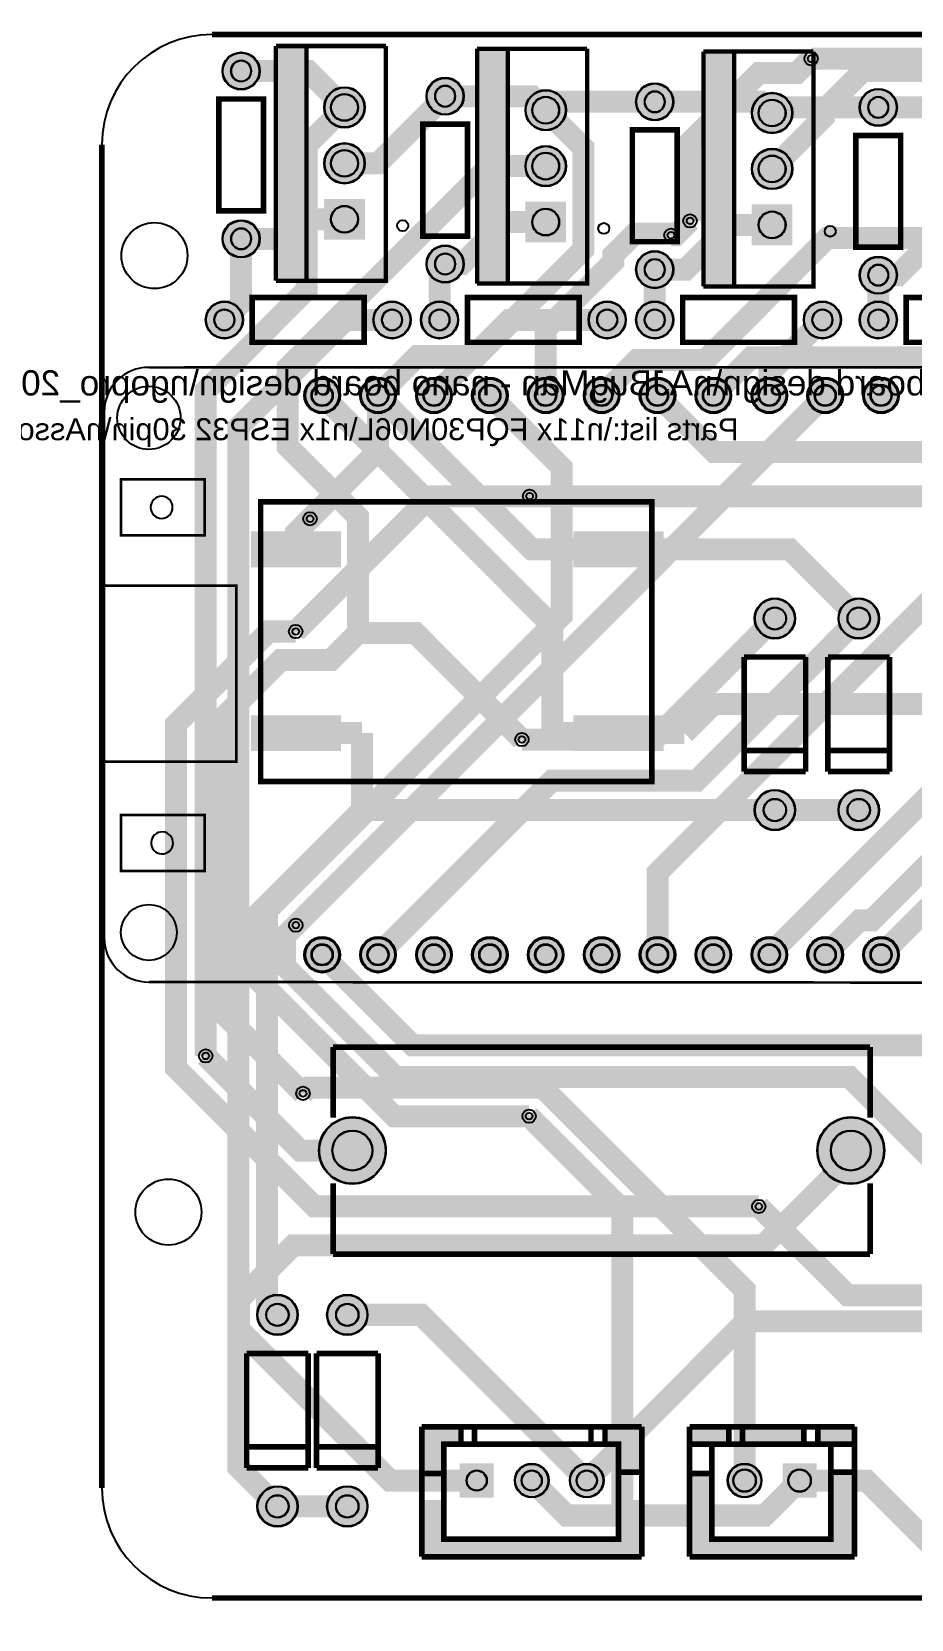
# Model space of a CAD drawing. Header units: millimetres. Extents: x -129 to 177, y 14 to 147.
# Drawn here: x 10 to 50, y 13.9 to 86 of the extents above; entities that cross this region are included whole.
import ezdxf

# ---------------------------------------------------------------- set-up
doc = ezdxf.new("R2010")
doc.units = ezdxf.units.MM
for name, color, linetype, true_color in [('BoardOutLine', 7, 'Continuous', 0xff00ff), ('BottomLayer', 7, 'Continuous', 0x0000ff), ('BottomSolderMaskLayer', 7, 'Continuous', 0xaa00ff), ('Document', 7, 'Continuous', 0xffffff), ('Hole', 7, 'Continuous', 0x222222), ('Multi-Layer', 7, 'Continuous', 0xc0c0c0), ('TopLayer', 7, 'Continuous', 0xff0000), ('TopPasteMaskLayer', 7, 'Continuous', 0x808080), ('TopSilkLayer', 7, 'Continuous', 0xffcc00), ('TopSolderMaskLayer', 7, 'Continuous', 0x800080)]:
    doc.layers.add(name, color=color, linetype=linetype, true_color=true_color)
doc.styles.get("Standard").update_dxf_attribs({"font": 'arial.ttf'})

msp = doc.modelspace()

# ---------------------------------------------------------------- hatches: boundary and pattern name
at = {"layer": 'BottomSolderMaskLayer'}
for points in [[(18.707, 84.201, 1), (20.409, 84.201, 1)], [(27.978, 83.058, 1), (29.68, 83.058, 1)], [(37.503, 82.804, 1), (39.205, 82.804, 1)], [(23.332, 82.55, 1), (25.182, 82.55, 1)], [(32.476, 82.423, 1), (34.326, 82.423, 1)], [(42.763, 82.296, 1), (44.613, 82.296, 1)], [(47.663, 82.55, 1), (49.365, 82.55, 1)], [(23.332, 80.01, 1), (25.182, 80.01, 1)], [(32.476, 79.883, 1), (34.326, 79.883, 1)], [(42.763, 79.756, 1), (44.613, 79.756, 1)], [(23.332, 76.545), (23.332, 78.396), (25.182, 78.396), (25.182, 76.545)], [(32.476, 76.418), (32.476, 78.269), (34.326, 78.269), (34.326, 76.418)], [(42.763, 76.291), (42.763, 78.142), (44.613, 78.142), (44.613, 76.291)], [(18.707, 76.581, 1), (20.409, 76.581, 1)], [(27.978, 75.438, 1), (29.68, 75.438, 1)], [(37.503, 75.184, 1), (39.205, 75.184, 1)], [(47.663, 74.93, 1), (49.365, 74.93, 1)], [(17.945, 72.898, 1), (19.647, 72.898, 1)], [(25.565, 72.898, 1), (27.267, 72.898, 1)], [(27.724, 72.898, 1), (29.426, 72.898, 1)], [(35.344, 72.898, 1), (37.046, 72.898, 1)], [(37.503, 72.898, 1), (39.205, 72.898, 1)], [(45.123, 72.898, 1), (46.825, 72.898, 1)], [(47.663, 72.898, 1), (49.365, 72.898, 1)], [(22.428, 69.469, 1), (24.054, 69.469, 1)], [(24.969, 69.469, 1), (26.594, 69.469, 1)], [(27.509, 69.469, 1), (29.134, 69.469, 1)], [(30.049, 69.469, 1), (31.674, 69.469, 1)], [(32.589, 69.469, 1), (34.214, 69.469, 1)], [(35.129, 69.469, 1), (36.754, 69.469, 1)], [(37.669, 69.469, 1), (39.294, 69.469, 1)], [(40.209, 69.469, 1), (41.834, 69.469, 1)], [(42.749, 69.469, 1), (44.374, 69.469, 1)], [(45.289, 69.469, 1), (46.914, 69.469, 1)], [(47.829, 69.469, 1), (49.454, 69.469, 1)], [(42.89, 59.341, 1), (44.74, 59.341, 1)], [(46.7, 59.341, 1), (48.55, 59.341, 1)], [(42.89, 50.641, 1), (44.74, 50.641, 1)], [(46.7, 50.641, 1), (48.55, 50.641, 1)], [(22.428, 44.069, 1), (24.054, 44.069, 1)], [(24.969, 44.069, 1), (26.594, 44.069, 1)], [(27.509, 44.069, 1), (29.134, 44.069, 1)], [(30.049, 44.069, 1), (31.674, 44.069, 1)], [(32.589, 44.069, 1), (34.214, 44.069, 1)], [(35.129, 44.069, 1), (36.754, 44.069, 1)], [(37.669, 44.069, 1), (39.294, 44.069, 1)], [(40.209, 44.069, 1), (41.834, 44.069, 1)], [(42.749, 44.069, 1), (44.374, 44.069, 1)], [(45.289, 44.069, 1), (46.914, 44.069, 1)], [(47.829, 44.069, 1), (49.454, 44.069, 1)], [(23.091, 35.179, 1), (26.142, 35.179, 1)], [(45.741, 35.179, 1), (48.792, 35.179, 1)], [(20.284, 27.718, 1), (22.134, 27.718, 1)], [(23.459, 27.718, 1), (25.309, 27.718, 1)], [(29.491, 20.968), (31.041, 20.968), (31.041, 19.418), (29.491, 19.418)], [(31.991, 20.193, 1), (33.541, 20.193, 1)], [(34.491, 20.193, 1), (36.041, 20.193, 1)], [(41.662, 20.193, 1), (43.213, 20.193, 1)], [(44.163, 20.968), (45.714, 20.968), (45.714, 19.418), (44.163, 19.418)], [(20.284, 19.018, 1), (22.134, 19.018, 1)], [(23.459, 19.018, 1), (25.309, 19.018, 1)]]:
    msp.add_hatch(color=256, dxfattribs=at).paths.add_polyline_path(points)
at = {"layer": 'Document'}
for points in [[(22.527, 74.76), (21.127, 74.76), (21.127, 85.26), (22.527, 85.26)], [(31.671, 74.633), (30.271, 74.633), (30.271, 85.133), (31.671, 85.133)], [(41.958, 74.506), (40.558, 74.506), (40.558, 85.006), (41.958, 85.006)], [(29.591, 22.606), (27.813, 22.606), (27.813, 20.574), (28.702, 20.574), (28.702, 21.844), (29.591, 21.844)], [(36.068, 22.606), (37.719, 22.606), (37.719, 20.574), (36.703, 20.574), (36.703, 21.844), (36.068, 21.844)], [(41.738, 22.633), (41.738, 21.86), (41.722, 21.844), (39.938, 21.844), (39.938, 22.633)], [(42.339, 22.633), (42.339, 21.844), (45.13, 21.844), (45.13, 22.591), (45.088, 22.633)], [(45.765, 22.633), (45.765, 21.844), (47.437, 21.844), (47.438, 21.843), (47.438, 22.633)], [(47.438, 20.593), (46.388, 20.593), (46.388, 17.543), (40.988, 17.543), (40.988, 20.47), (40.938, 20.543), (39.938, 20.517), (39.938, 16.733), (47.438, 16.733), (47.438, 16.733)], [(27.813, 19.304), (27.813, 16.764), (37.719, 16.764), (37.719, 19.304), (36.703, 19.304), (36.703, 17.526), (28.829, 17.526), (28.829, 19.304)]]:
    msp.add_hatch(color=256, dxfattribs=at).paths.add_polyline_path(points)
at = {"layer": 'Multi-Layer'}
for points in [[(18.733, 84.201, 1), (20.384, 84.201, 1)], [(28.004, 83.058, 1), (29.655, 83.058, 1)], [(37.529, 82.804, 1), (39.18, 82.804, 1)], [(23.357, 82.55, 1), (25.157, 82.55, 1)], [(32.501, 82.423, 1), (34.301, 82.423, 1)], [(42.788, 82.296, 1), (44.588, 82.296, 1)], [(47.689, 82.55, 1), (49.34, 82.55, 1)], [(23.357, 80.01, 1), (25.157, 80.01, 1)], [(32.501, 79.883, 1), (34.301, 79.883, 1)], [(42.788, 79.756, 1), (44.588, 79.756, 1)], [(23.357, 76.57), (23.357, 78.37), (25.157, 78.37), (25.157, 76.57)], [(32.501, 76.443), (32.501, 78.243), (34.301, 78.243), (34.301, 76.443)], [(42.788, 76.316), (42.788, 78.116), (44.588, 78.116), (44.588, 76.316)], [(18.733, 76.581, 1), (20.384, 76.581, 1)], [(28.004, 75.438, 1), (29.655, 75.438, 1)], [(37.529, 75.184, 1), (39.18, 75.184, 1)], [(47.689, 74.93, 1), (49.34, 74.93, 1)], [(17.971, 72.898, 1), (19.622, 72.898, 1)], [(25.591, 72.898, 1), (27.242, 72.898, 1)], [(27.75, 72.898, 1), (29.401, 72.898, 1)], [(35.37, 72.898, 1), (37.021, 72.898, 1)], [(37.529, 72.898, 1), (39.18, 72.898, 1)], [(45.149, 72.898, 1), (46.8, 72.898, 1)], [(47.689, 72.898, 1), (49.34, 72.898, 1)], [(22.479, 69.469, 1), (24.003, 69.469, 1)], [(25.019, 69.469, 1), (26.543, 69.469, 1)], [(27.559, 69.469, 1), (29.083, 69.469, 1)], [(30.099, 69.469, 1), (31.623, 69.469, 1)], [(32.639, 69.469, 1), (34.163, 69.469, 1)], [(35.179, 69.469, 1), (36.703, 69.469, 1)], [(37.719, 69.469, 1), (39.243, 69.469, 1)], [(40.259, 69.469, 1), (41.783, 69.469, 1)], [(42.799, 69.469, 1), (44.323, 69.469, 1)], [(45.339, 69.469, 1), (46.863, 69.469, 1)], [(47.879, 69.469, 1), (49.403, 69.469, 1)], [(42.915, 59.341, 1), (44.715, 59.341, 1)], [(46.725, 59.341, 1), (48.525, 59.341, 1)], [(42.915, 50.641, 1), (44.715, 50.641, 1)], [(46.725, 50.641, 1), (48.525, 50.641, 1)], [(22.479, 44.069, 1), (24.003, 44.069, 1)], [(25.019, 44.069, 1), (26.543, 44.069, 1)], [(27.559, 44.069, 1), (29.083, 44.069, 1)], [(30.099, 44.069, 1), (31.623, 44.069, 1)], [(32.639, 44.069, 1), (34.163, 44.069, 1)], [(35.179, 44.069, 1), (36.703, 44.069, 1)], [(37.719, 44.069, 1), (39.243, 44.069, 1)], [(40.259, 44.069, 1), (41.783, 44.069, 1)], [(42.799, 44.069, 1), (44.323, 44.069, 1)], [(45.339, 44.069, 1), (46.863, 44.069, 1)], [(47.879, 44.069, 1), (49.403, 44.069, 1)], [(23.116, 35.179, 1), (26.116, 35.179, 1)], [(45.766, 35.179, 1), (48.766, 35.179, 1)], [(20.309, 27.718, 1), (22.109, 27.718, 1)], [(23.484, 27.718, 1), (25.284, 27.718, 1)], [(29.516, 20.943), (31.016, 20.943), (31.016, 19.443), (29.516, 19.443)], [(32.016, 20.193, 1), (33.516, 20.193, 1)], [(34.516, 20.193, 1), (36.016, 20.193, 1)], [(41.688, 20.193, 1), (43.188, 20.193, 1)], [(44.188, 20.943), (45.688, 20.943), (45.688, 19.443), (44.188, 19.443)], [(20.309, 19.018, 1), (22.109, 19.018, 1)], [(23.484, 19.018, 1), (25.284, 19.018, 1)]]:
    msp.add_hatch(color=256, dxfattribs=at).paths.add_polyline_path(points)
at = {"layer": 'TopLayer'}
for points in [[(20.053, 63.246), (24.053, 63.246), (24.053, 61.722), (20.053, 61.722)], [(34.703, 63.246), (38.703, 63.246), (38.703, 61.722), (34.703, 61.722)], [(20.053, 54.896), (24.053, 54.896), (24.053, 53.372), (20.053, 53.372)], [(34.703, 54.896), (38.703, 54.896), (38.703, 53.372), (34.703, 53.372)]]:
    msp.add_hatch(color=256, dxfattribs=at).paths.add_polyline_path(points)
at = {"layer": 'TopPasteMaskLayer'}
for points in [[(20.053, 63.246), (24.053, 63.246), (24.053, 61.722), (20.053, 61.722)], [(34.703, 63.246), (38.703, 63.246), (38.703, 61.722), (34.703, 61.722)], [(20.053, 54.896), (24.053, 54.896), (24.053, 53.372), (20.053, 53.372)], [(34.703, 54.896), (38.703, 54.896), (38.703, 53.372), (34.703, 53.372)]]:
    msp.add_hatch(color=256, dxfattribs=at).paths.add_polyline_path(points)
at = {"layer": 'TopSolderMaskLayer'}
for points in [[(18.707, 84.201, 1), (20.409, 84.201, 1)], [(27.978, 83.058, 1), (29.68, 83.058, 1)], [(37.503, 82.804, 1), (39.205, 82.804, 1)], [(23.332, 82.55, 1), (25.182, 82.55, 1)], [(32.476, 82.423, 1), (34.326, 82.423, 1)], [(42.763, 82.296, 1), (44.613, 82.296, 1)], [(47.663, 82.55, 1), (49.365, 82.55, 1)], [(23.332, 80.01, 1), (25.182, 80.01, 1)], [(32.476, 79.883, 1), (34.326, 79.883, 1)], [(42.763, 79.756, 1), (44.613, 79.756, 1)], [(23.332, 76.545), (23.332, 78.396), (25.182, 78.396), (25.182, 76.545)], [(32.476, 76.418), (32.476, 78.269), (34.326, 78.269), (34.326, 76.418)], [(42.763, 76.291), (42.763, 78.142), (44.613, 78.142), (44.613, 76.291)], [(18.707, 76.581, 1), (20.409, 76.581, 1)], [(27.978, 75.438, 1), (29.68, 75.438, 1)], [(37.503, 75.184, 1), (39.205, 75.184, 1)], [(47.663, 74.93, 1), (49.365, 74.93, 1)], [(17.945, 72.898, 1), (19.647, 72.898, 1)], [(25.565, 72.898, 1), (27.267, 72.898, 1)], [(27.724, 72.898, 1), (29.426, 72.898, 1)], [(35.344, 72.898, 1), (37.046, 72.898, 1)], [(37.503, 72.898, 1), (39.205, 72.898, 1)], [(45.123, 72.898, 1), (46.825, 72.898, 1)], [(47.663, 72.898, 1), (49.365, 72.898, 1)], [(22.428, 69.469, 1), (24.054, 69.469, 1)], [(24.969, 69.469, 1), (26.594, 69.469, 1)], [(27.509, 69.469, 1), (29.134, 69.469, 1)], [(30.049, 69.469, 1), (31.674, 69.469, 1)], [(32.589, 69.469, 1), (34.214, 69.469, 1)], [(35.129, 69.469, 1), (36.754, 69.469, 1)], [(37.669, 69.469, 1), (39.294, 69.469, 1)], [(40.209, 69.469, 1), (41.834, 69.469, 1)], [(42.749, 69.469, 1), (44.374, 69.469, 1)], [(45.289, 69.469, 1), (46.914, 69.469, 1)], [(47.829, 69.469, 1), (49.454, 69.469, 1)], [(20.002, 63.297), (24.104, 63.297), (24.104, 61.671), (20.002, 61.671)], [(34.652, 63.297), (38.754, 63.297), (38.754, 61.671), (34.652, 61.671)], [(42.89, 59.341, 1), (44.74, 59.341, 1)], [(46.7, 59.341, 1), (48.55, 59.341, 1)], [(20.002, 54.947), (24.104, 54.947), (24.104, 53.321), (20.002, 53.321)], [(34.652, 54.947), (38.754, 54.947), (38.754, 53.321), (34.652, 53.321)], [(42.89, 50.641, 1), (44.74, 50.641, 1)], [(46.7, 50.641, 1), (48.55, 50.641, 1)], [(22.428, 44.069, 1), (24.054, 44.069, 1)], [(24.969, 44.069, 1), (26.594, 44.069, 1)], [(27.509, 44.069, 1), (29.134, 44.069, 1)], [(30.049, 44.069, 1), (31.674, 44.069, 1)], [(32.589, 44.069, 1), (34.214, 44.069, 1)], [(35.129, 44.069, 1), (36.754, 44.069, 1)], [(37.669, 44.069, 1), (39.294, 44.069, 1)], [(40.209, 44.069, 1), (41.834, 44.069, 1)], [(42.749, 44.069, 1), (44.374, 44.069, 1)], [(45.289, 44.069, 1), (46.914, 44.069, 1)], [(47.829, 44.069, 1), (49.454, 44.069, 1)], [(23.091, 35.179, 1), (26.142, 35.179, 1)], [(45.741, 35.179, 1), (48.792, 35.179, 1)], [(20.284, 27.718, 1), (22.134, 27.718, 1)], [(23.459, 27.718, 1), (25.309, 27.718, 1)], [(29.491, 20.968), (31.041, 20.968), (31.041, 19.418), (29.491, 19.418)], [(31.991, 20.193, 1), (33.541, 20.193, 1)], [(34.491, 20.193, 1), (36.041, 20.193, 1)], [(41.662, 20.193, 1), (43.213, 20.193, 1)], [(44.163, 20.968), (45.714, 20.968), (45.714, 19.418), (44.163, 19.418)], [(20.284, 19.018, 1), (22.134, 19.018, 1)], [(23.459, 19.018, 1), (25.309, 19.018, 1)]]:
    msp.add_hatch(color=256, dxfattribs=at).paths.add_polyline_path(points)

# ---------------------------------------------------------------- linework, layer by layer
at = {"layer": 'BoardOutLine', "const_width": 0.254}
for points in [[(18.23, 85.859), (125.73, 85.859)], [(13.23, 19.859), (13.23, 80.859)], [(125.73, 14.859), (18.23, 14.859)]]:
    msp.add_lwpolyline(points, dxfattribs=at)
at = {"layer": 'BoardOutLine'}
for centre, start, end in [((18.23, 80.859), 90, 180), ((18.23, 19.859), 180, 270)]:
    msp.add_arc(centre, 5, start, end, dxfattribs=at)
at = {"layer": 'BottomLayer', "const_width": 1}
for points in [[(45.462, 84.765), (44.816, 84.119), (44.816, 84.119), (43.102, 84.119), (39.959, 80.976), (39.959, 77.397)], [(43.688, 79.756), (46.027, 82.095), (46.027, 82.41), (47.827, 84.21), (74.558, 84.21), (75.489, 83.28), (75.489, 76.08), (73.541, 74.132), (73.541, 64.733), (65.383, 56.575)], [(24.257, 82.55), (22.538, 80.831), (22.538, 74.271), (17.949, 69.682), (17.949, 39.477)], [(28.829, 83.058), (25.781, 80.01), (24.257, 80.01)], [(33.401, 82.423), (35.103, 80.721), (35.103, 76.092), (30.276, 71.265), (27.578, 71.265), (25.781, 69.469)], [(48.514, 82.55), (53.594, 82.55), (53.721, 82.423)], [(28.829, 75.438), (29.595, 75.438), (31.5, 77.343)], [(33.401, 77.343), (31.5, 77.343)], [(33.401, 69.469), (33.401, 72.477), (36.472, 75.547), (36.472, 75.847), (37.436, 76.811), (39.029, 76.811), (39.095, 76.745)], [(48.514, 74.93), (49.408, 74.93), (51.821, 77.343)], [(28.575, 72.898), (28.575, 75.184), (28.829, 75.438)], [(38.354, 72.898), (38.354, 75.184)], [(48.514, 72.898), (48.514, 74.93)], [(26.416, 72.898), (24.309, 72.898), (19.428, 68.017), (19.428, 20.799), (21.209, 19.018)], [(43.561, 69.469), (43.561, 70.485), (45.974, 72.898)], [(21.209, 27.718), (20.737, 28.19), (20.737, 46.082), (34.126, 59.47), (34.126, 66.205), (30.861, 69.469)], [(22.044, 45.412), (46.101, 69.469)], [(25.781, 69.469), (25.781, 66.961), (22.69, 63.87)], [(22.039, 58.75), (28.183, 64.894), (32.667, 64.894)], [(38.481, 44.069), (38.481, 47.791), (55.767, 65.076), (68.139, 65.076), (68.139, 65.076)], [(43.561, 44.069), (54.635, 55.142), (54.635, 55.818), (62.496, 63.679)], [(25.781, 44.069), (33.695, 51.983), (40.267, 51.983), (47.625, 59.341)], [(43.815, 59.341), (38.318, 53.844), (32.318, 53.844)], [(79.68, 41.809), (76.088, 45.4), (63.625, 45.4), (62.834, 46.192), (50.764, 46.192), (48.641, 44.069)], [(42.438, 20.193), (42.438, 28.857), (33.254, 38.041), (22.637, 38.041), (22.371, 37.775)], [(36.887, 18.605), (36.887, 32.496), (32.645, 36.739)], [(52.07, 28.602), (47.123, 28.602), (43.083, 32.641)], [(35.266, 20.193), (27.741, 27.718), (24.384, 27.718)], [(32.766, 20.193), (34.354, 18.605), (36.887, 18.605)], [(36.887, 18.605), (43.35, 18.605), (44.938, 20.193)], [(44.938, 20.193), (47.974, 20.193), (52.07, 16.097)]]:
    msp.add_lwpolyline(points, dxfattribs=at)
at = {"layer": 'BottomSolderMaskLayer'}
for points in [[(19.087, 84.204), (19.087, 84.199)], [(20.029, 84.204), (20.029, 84.199)], [(28.358, 83.061), (28.358, 83.056)], [(29.3, 83.061), (29.3, 83.056)], [(37.883, 82.807), (37.883, 82.802)], [(38.825, 82.807), (38.825, 82.802)], [(48.043, 82.553), (48.043, 82.548)], [(48.985, 82.553), (48.985, 82.548)], [(19.087, 76.584), (19.087, 76.579)], [(20.029, 76.584), (20.029, 76.579)], [(28.358, 75.441), (28.358, 75.436)], [(29.3, 75.441), (29.3, 75.436)], [(37.883, 75.187), (37.883, 75.182)], [(38.825, 75.187), (38.825, 75.182)], [(48.043, 74.933), (48.043, 74.928)], [(48.985, 74.933), (48.985, 74.928)], [(18.799, 73.369), (18.793, 73.369)], [(26.419, 73.369), (26.413, 73.369)], [(28.578, 73.369), (28.572, 73.369)], [(36.198, 73.369), (36.192, 73.369)], [(38.357, 73.369), (38.351, 73.369)], [(45.977, 73.369), (45.971, 73.369)], [(48.517, 73.369), (48.511, 73.369)], [(18.799, 72.427), (18.793, 72.427)], [(26.419, 72.427), (26.413, 72.427)], [(28.578, 72.427), (28.572, 72.427)], [(36.198, 72.427), (36.192, 72.427)], [(38.357, 72.427), (38.351, 72.427)], [(45.977, 72.427), (45.971, 72.427)], [(48.517, 72.427), (48.511, 72.427)]]:
    msp.add_lwpolyline(points, close=True, dxfattribs=at)
for centre, radius in [((19.558, 84.201), 0.851), ((28.829, 83.058), 0.851), ((38.354, 82.804), 0.851), ((24.257, 82.55), 0.925), ((24.257, 82.55), 0.617), ((33.401, 82.423), 0.925), ((33.401, 82.423), 0.617), ((43.688, 82.296), 0.925), ((43.688, 82.296), 0.617), ((48.514, 82.55), 0.851), ((24.257, 80.01), 0.925), ((33.401, 79.883), 0.925), ((24.257, 80.01), 0.617), ((33.401, 79.883), 0.617), ((43.688, 79.756), 0.925), ((43.688, 79.756), 0.617), ((24.257, 77.47), 0.617), ((33.401, 77.343), 0.617), ((19.558, 76.581), 0.851), ((43.688, 77.216), 0.617), ((28.829, 75.438), 0.851), ((38.354, 75.184), 0.851), ((48.514, 74.93), 0.851), ((18.796, 72.898), 0.851), ((26.416, 72.898), 0.851), ((28.575, 72.898), 0.851), ((36.195, 72.898), 0.851), ((38.354, 72.898), 0.851), ((45.974, 72.898), 0.851), ((48.514, 72.898), 0.851), ((23.241, 69.469), 0.813), ((23.241, 69.469), 0.488), ((25.781, 69.469), 0.813), ((25.781, 69.469), 0.488), ((28.321, 69.469), 0.813), ((28.321, 69.469), 0.488), ((30.861, 69.469), 0.813), ((30.861, 69.469), 0.488), ((33.401, 69.469), 0.813), ((33.401, 69.469), 0.488), ((35.941, 69.469), 0.813), ((35.941, 69.469), 0.488), ((38.481, 69.469), 0.813), ((38.481, 69.469), 0.488), ((41.021, 69.469), 0.813), ((41.021, 69.469), 0.488), ((43.561, 69.469), 0.813), ((43.561, 69.469), 0.488), ((46.101, 69.469), 0.813), ((46.101, 69.469), 0.488), ((48.641, 69.469), 0.813), ((48.641, 69.469), 0.488), ((43.815, 59.341), 0.925), ((43.815, 59.341), 0.514), ((47.625, 59.341), 0.925), ((47.625, 59.341), 0.514), ((43.815, 50.641), 0.925), ((47.625, 50.641), 0.925), ((43.815, 50.641), 0.514), ((47.625, 50.641), 0.514), ((23.241, 44.069), 0.813), ((25.781, 44.069), 0.813), ((28.321, 44.069), 0.813), ((30.861, 44.069), 0.813), ((33.401, 44.069), 0.813), ((35.941, 44.069), 0.813), ((38.481, 44.069), 0.813), ((41.021, 44.069), 0.813), ((43.561, 44.069), 0.813), ((46.101, 44.069), 0.813), ((48.641, 44.069), 0.813), ((23.241, 44.069), 0.488), ((25.781, 44.069), 0.488), ((28.321, 44.069), 0.488), ((30.861, 44.069), 0.488), ((33.401, 44.069), 0.488), ((35.941, 44.069), 0.488), ((38.481, 44.069), 0.488), ((41.021, 44.069), 0.488), ((43.561, 44.069), 0.488), ((46.101, 44.069), 0.488), ((48.641, 44.069), 0.488), ((24.616, 35.179), 1.525), ((24.616, 35.179), 0.915), ((47.266, 35.179), 1.525), ((47.266, 35.179), 0.915), ((21.209, 27.718), 0.925), ((21.209, 27.718), 0.514), ((24.384, 27.718), 0.925), ((24.384, 27.718), 0.514), ((32.766, 20.193), 0.775), ((35.266, 20.193), 0.775), ((42.438, 20.193), 0.775), ((30.266, 20.193), 0.465), ((32.766, 20.193), 0.465), ((35.266, 20.193), 0.465), ((42.438, 20.193), 0.517), ((44.938, 20.193), 0.517), ((21.209, 19.018), 0.925), ((21.209, 19.018), 0.514), ((24.384, 19.018), 0.925), ((24.384, 19.018), 0.514)]:
    msp.add_circle(centre, radius, dxfattribs=at)
for centre, start, end in [((19.558, 84.204), 360, 180), ((19.558, 84.199), 180, 360), ((28.829, 83.061), 360, 180), ((28.829, 83.056), 180, 360), ((38.354, 82.807), 360, 180), ((48.514, 82.553), 360, 180), ((38.354, 82.802), 180, 360), ((48.514, 82.548), 180, 360), ((19.558, 76.584), 360, 180), ((19.558, 76.579), 180, 360), ((28.829, 75.441), 360, 180), ((28.829, 75.436), 180, 360), ((38.354, 75.187), 360, 180), ((38.354, 75.182), 180, 360), ((48.514, 74.933), 360, 180), ((48.514, 74.928), 180, 360), ((18.793, 72.898), 90, 270), ((18.799, 72.898), 270, 90), ((26.413, 72.898), 90, 270), ((26.419, 72.898), 270, 90), ((28.572, 72.898), 90, 270), ((28.578, 72.898), 270, 90), ((36.192, 72.898), 90, 270), ((36.198, 72.898), 270, 90), ((38.351, 72.898), 90, 270), ((38.357, 72.898), 270, 90), ((45.971, 72.898), 90, 270), ((45.977, 72.898), 270, 90), ((48.511, 72.898), 90, 270), ((48.517, 72.898), 270, 90)]:
    msp.add_arc(centre, 0.471, start, end, dxfattribs=at)
at = {"layer": 'Document'}
for centre in [(26.897, 77.18), (36.041, 77.053), (46.328, 76.926)]:
    msp.add_circle(centre, 0.25, dxfattribs=at)
at = {"layer": 'Hole'}
for centre in [(45.462, 84.765), (39.959, 77.397), (39.095, 76.745), (32.667, 64.894), (22.69, 63.87), (22.039, 58.75), (32.318, 53.844), (22.044, 45.412), (17.949, 39.477), (22.371, 37.775), (32.645, 36.739), (43.083, 32.641)]:
    msp.add_circle(centre, 0.153, dxfattribs=at)
at = {"layer": 'Multi-Layer'}
for points in [[(19.101, 84.204), (19.101, 84.199)], [(20.015, 84.204), (20.015, 84.199)], [(28.372, 83.061), (28.372, 83.056)], [(29.286, 83.061), (29.286, 83.056)], [(37.897, 82.807), (37.897, 82.802)], [(38.811, 82.807), (38.811, 82.802)], [(48.057, 82.553), (48.057, 82.548)], [(48.971, 82.553), (48.971, 82.548)], [(19.101, 76.584), (19.101, 76.579)], [(20.015, 76.584), (20.015, 76.579)], [(28.372, 75.441), (28.372, 75.436)], [(29.286, 75.441), (29.286, 75.436)], [(37.897, 75.187), (37.897, 75.182)], [(38.811, 75.187), (38.811, 75.182)], [(48.057, 74.933), (48.057, 74.928)], [(48.971, 74.933), (48.971, 74.928)], [(18.799, 73.355), (18.793, 73.355)], [(26.419, 73.355), (26.414, 73.355)], [(28.578, 73.355), (28.573, 73.355)], [(36.198, 73.355), (36.193, 73.355)], [(38.357, 73.355), (38.352, 73.355)], [(45.977, 73.355), (45.972, 73.355)], [(48.517, 73.355), (48.512, 73.355)], [(18.799, 72.441), (18.793, 72.441)], [(26.419, 72.441), (26.414, 72.441)], [(28.578, 72.441), (28.573, 72.441)], [(36.198, 72.441), (36.193, 72.441)], [(38.357, 72.441), (38.352, 72.441)], [(45.977, 72.441), (45.972, 72.441)], [(48.517, 72.441), (48.512, 72.441)]]:
    msp.add_lwpolyline(points, close=True, dxfattribs=at)
for centre, radius in [((45.462, 84.765), 0.305), ((19.558, 84.201), 0.826), ((28.829, 83.058), 0.826), ((38.354, 82.804), 0.826), ((24.257, 82.55), 0.9), ((24.257, 82.55), 0.6), ((33.401, 82.423), 0.9), ((33.401, 82.423), 0.6), ((43.688, 82.296), 0.9), ((48.514, 82.55), 0.826), ((43.688, 82.296), 0.6), ((24.257, 80.01), 0.9), ((33.401, 79.883), 0.9), ((24.257, 80.01), 0.6), ((33.401, 79.883), 0.6), ((43.688, 79.756), 0.9), ((43.688, 79.756), 0.6), ((24.257, 77.47), 0.6), ((33.401, 77.343), 0.6), ((15.621, 75.819), 1.5), ((19.558, 76.581), 0.826), ((39.959, 77.397), 0.305), ((43.688, 77.216), 0.6), ((39.095, 76.745), 0.305), ((28.829, 75.438), 0.826), ((38.354, 75.184), 0.826), ((48.514, 74.93), 0.826), ((18.796, 72.898), 0.826), ((26.416, 72.898), 0.826), ((28.575, 72.898), 0.826), ((36.195, 72.898), 0.826), ((38.354, 72.898), 0.826), ((45.974, 72.898), 0.826), ((48.514, 72.898), 0.826), ((23.241, 69.469), 0.762), ((25.781, 69.469), 0.762), ((28.321, 69.469), 0.762), ((30.861, 69.469), 0.762), ((33.401, 69.469), 0.762), ((35.941, 69.469), 0.762), ((38.481, 69.469), 0.762), ((41.021, 69.469), 0.762), ((43.561, 69.469), 0.762), ((46.101, 69.469), 0.762), ((48.641, 69.469), 0.762), ((23.241, 69.469), 0.457), ((25.781, 69.469), 0.457), ((28.321, 69.469), 0.457), ((30.861, 69.469), 0.457), ((33.401, 69.469), 0.457), ((35.941, 69.469), 0.457), ((38.481, 69.469), 0.457), ((41.021, 69.469), 0.457), ((43.561, 69.469), 0.457), ((46.101, 69.469), 0.457), ((48.641, 69.469), 0.457), ((32.667, 64.894), 0.305), ((22.69, 63.87), 0.305), ((43.815, 59.341), 0.9), ((43.815, 59.341), 0.5), ((47.625, 59.341), 0.9), ((47.625, 59.341), 0.5), ((22.039, 58.75), 0.305), ((32.318, 53.844), 0.305), ((43.815, 50.641), 0.9), ((47.625, 50.641), 0.9), ((43.815, 50.641), 0.5), ((47.625, 50.641), 0.5), ((22.044, 45.412), 0.305), ((23.241, 44.069), 0.762), ((25.781, 44.069), 0.762), ((28.321, 44.069), 0.762), ((30.861, 44.069), 0.762), ((33.401, 44.069), 0.762), ((35.941, 44.069), 0.762), ((38.481, 44.069), 0.762), ((41.021, 44.069), 0.762), ((43.561, 44.069), 0.762), ((46.101, 44.069), 0.762), ((48.641, 44.069), 0.762), ((23.241, 44.069), 0.457), ((25.781, 44.069), 0.457), ((28.321, 44.069), 0.457), ((30.861, 44.069), 0.457), ((33.401, 44.069), 0.457), ((35.941, 44.069), 0.457), ((38.481, 44.069), 0.457), ((41.021, 44.069), 0.457), ((43.561, 44.069), 0.457), ((46.101, 44.069), 0.457), ((48.641, 44.069), 0.457), ((17.949, 39.477), 0.305), ((22.371, 37.775), 0.305), ((32.645, 36.739), 0.305), ((24.616, 35.179), 1.5), ((24.616, 35.179), 0.9), ((47.266, 35.179), 1.5), ((47.266, 35.179), 0.9), ((16.256, 32.385), 1.5), ((43.083, 32.641), 0.305), ((21.209, 27.718), 0.9), ((21.209, 27.718), 0.5), ((24.384, 27.718), 0.9), ((24.384, 27.718), 0.5), ((32.766, 20.193), 0.75), ((35.266, 20.193), 0.75), ((42.438, 20.193), 0.75), ((30.266, 20.193), 0.45), ((32.766, 20.193), 0.45), ((35.266, 20.193), 0.45), ((42.438, 20.193), 0.5), ((44.938, 20.193), 0.5), ((21.209, 19.018), 0.9), ((21.209, 19.018), 0.5), ((24.384, 19.018), 0.9), ((24.384, 19.018), 0.5)]:
    msp.add_circle(centre, radius, dxfattribs=at)
for centre, start, end in [((19.558, 84.204), 360, 180), ((19.558, 84.199), 180, 360), ((28.829, 83.061), 360, 180), ((28.829, 83.056), 180, 360), ((38.354, 82.807), 360, 180), ((48.514, 82.553), 360, 180), ((38.354, 82.802), 180, 360), ((48.514, 82.548), 180, 360), ((19.558, 76.584), 360, 180), ((19.558, 76.579), 180, 360), ((28.829, 75.441), 360, 180), ((28.829, 75.436), 180, 360), ((38.354, 75.187), 360, 180), ((38.354, 75.182), 180, 360), ((48.514, 74.933), 360, 180), ((48.514, 74.928), 180, 360), ((18.793, 72.898), 90, 270), ((18.799, 72.898), 270, 90), ((26.414, 72.898), 90, 270), ((26.419, 72.898), 270, 90), ((28.573, 72.898), 90, 270), ((28.578, 72.898), 270, 90), ((36.193, 72.898), 90, 270), ((36.198, 72.898), 270, 90), ((38.352, 72.898), 90, 270), ((38.357, 72.898), 270, 90), ((45.972, 72.898), 90, 270), ((45.977, 72.898), 270, 90), ((48.512, 72.898), 90, 270), ((48.517, 72.898), 270, 90)]:
    msp.add_arc(centre, 0.457, start, end, dxfattribs=at)
at = {"layer": 'TopLayer', "const_width": 1}
for points in [[(45.462, 84.765), (120.809, 84.765), (122.694, 82.881), (122.694, 81.65), (124.587, 79.756)], [(19.558, 84.201), (22.606, 84.201), (24.257, 82.55)], [(28.829, 83.058), (32.766, 83.058), (33.401, 82.423)], [(33.401, 82.423), (33.782, 82.804), (38.354, 82.804)], [(38.354, 82.804), (43.18, 82.804), (43.688, 82.296)], [(48.514, 82.55), (43.942, 82.55), (43.688, 82.296)], [(24.863, 58.684), (24.863, 63.962), (21.672, 67.154), (21.672, 70.724), (30.831, 79.883), (33.401, 79.883)], [(19.558, 76.581), (21.467, 76.581), (22.356, 77.47)], [(24.257, 77.47), (22.356, 77.47)], [(39.959, 77.397), (39.306, 76.745), (39.095, 76.745)], [(38.354, 75.184), (39.755, 75.184), (41.788, 77.216)], [(43.688, 77.216), (41.788, 77.216)], [(18.796, 72.898), (19.558, 73.66), (19.558, 76.581)], [(76.2, 72.771), (74.555, 71.126), (65.412, 71.126), (59.975, 76.562), (57.212, 76.562), (56.291, 75.641), (51.759, 75.641), (50.787, 76.613), (46.194, 76.613), (40.656, 71.075), (37.547, 71.075), (35.941, 69.469)], [(28.321, 69.469), (31.75, 72.898), (36.195, 72.898)], [(56.134, 72.898), (55.274, 72.898), (53.578, 71.202), (42.754, 71.202), (41.021, 69.469)], [(33.702, 54.134), (33.702, 59.008), (23.241, 69.469)], [(25.781, 69.469), (32.766, 62.484), (36.703, 62.484)], [(38.481, 69.469), (41.043, 66.908), (60.304, 66.908)], [(60.88, 69.326), (61.606, 68.6), (61.606, 66.358), (60.142, 64.894), (32.667, 64.894)], [(22.69, 63.87), (22.053, 63.233), (22.053, 62.484)], [(47.625, 59.341), (44.482, 62.484), (36.703, 62.484)], [(46.101, 44.069), (47.665, 45.633), (48.222, 45.633), (58.078, 55.489), (58.078, 56.664), (62.454, 61.04), (74.802, 61.04)], [(43.083, 32.641), (22.887, 32.641), (16.605, 38.923), (16.605, 54.539), (20.817, 58.75), (22.039, 58.75)], [(22.371, 37.775), (18.733, 41.414), (18.733, 54.825), (21.356, 57.449), (23.628, 57.449), (24.863, 58.684)], [(24.863, 58.684), (27.478, 58.684), (32.318, 53.844)], [(56.204, 55.456), (41.026, 55.456), (39.704, 54.134)], [(22.053, 54.134), (25.054, 54.134)], [(25.054, 54.134), (25.054, 50.641)], [(36.703, 54.134), (33.702, 54.134)], [(36.703, 54.134), (39.704, 54.134)], [(32.645, 36.739), (26.516, 36.739), (20.15, 43.105), (20.15, 45.737), (25.054, 50.641)], [(43.815, 50.641), (25.054, 50.641)], [(47.625, 50.641), (43.815, 50.641)], [(22.044, 45.412), (21.548, 44.915), (21.548, 43.549), (26.582, 38.515), (47.211, 38.515), (52.618, 33.108), (52.618, 30.371), (53.78, 29.21), (87.083, 29.21)], [(23.241, 44.069), (27.348, 39.962), (72.06, 39.962)], [(17.949, 39.477), (22.246, 35.179), (24.616, 35.179)], [(30.266, 20.193), (26.324, 20.193), (19.462, 27.055), (19.462, 28.407), (21.923, 30.868), (43.288, 30.868), (47.266, 34.846), (47.266, 35.179)], [(117.956, 31.568), (99.582, 31.568), (95.433, 27.419), (42.492, 27.419), (35.266, 20.193)], [(21.209, 19.018), (24.384, 19.018)]]:
    msp.add_lwpolyline(points, dxfattribs=at)
at = {"layer": 'TopSilkLayer'}
for points, const_width in [([(21.137, 74.68), (21.137, 85.34)], 0.201), ([(21.137, 85.34), (26.137, 85.34)], 0.201), ([(26.137, 85.34), (26.137, 74.676), (21.137, 74.676)], 0.201), ([(22.533, 74.68), (22.533, 85.34)], 0.201), ([(30.281, 74.553), (30.281, 85.213)], 0.201), ([(30.281, 85.213), (35.281, 85.213)], 0.201), ([(35.281, 85.213), (35.281, 74.549), (30.281, 74.549)], 0.201), ([(31.677, 74.553), (31.677, 85.213)], 0.201), ([(40.568, 74.426), (40.568, 85.086)], 0.201), ([(40.568, 85.086), (45.568, 85.086)], 0.201), ([(45.568, 85.086), (45.568, 74.422), (40.568, 74.422)], 0.201), ([(41.964, 74.426), (41.964, 85.086)], 0.201), ([(63.121, 70.75), (15.367, 70.739)], 0.12), ([(13.335, 68.707), (13.335, 44.831)], 0.12), ([(13.335, 60.833), (19.335, 60.833), (19.335, 52.833), (13.335, 52.833)], 0.12), ([(42.415, 57.591), (45.215, 57.591)], 0.254), ([(42.415, 52.391), (42.415, 57.591)], 0.254), ([(45.215, 52.391), (45.215, 57.591)], 0.254), ([(46.225, 57.591), (49.025, 57.591)], 0.254), ([(46.225, 52.391), (46.225, 57.591)], 0.254), ([(49.025, 52.391), (49.025, 57.591)], 0.254), ([(42.415, 53.35), (45.215, 53.35)], 0.254), ([(46.225, 53.35), (49.025, 53.35)], 0.254), ([(42.415, 52.391), (45.215, 52.391)], 0.254), ([(46.225, 52.391), (49.025, 52.391)], 0.254), ([(15.367, 42.831), (63.119, 42.799)], 0.12), ([(23.741, 39.879), (23.741, 36.672)], 0.254), ([(23.741, 39.879), (48.141, 39.879)], 0.254), ([(48.141, 39.879), (48.141, 36.672)], 0.254), ([(23.741, 33.686), (23.741, 30.479)], 0.254), ([(48.141, 33.686), (48.141, 30.479)], 0.254), ([(23.741, 30.479), (48.141, 30.479)], 0.254), ([(19.809, 25.968), (22.609, 25.968)], 0.254), ([(19.809, 20.768), (19.809, 25.968)], 0.254), ([(22.609, 20.768), (22.609, 25.968)], 0.254), ([(22.984, 25.968), (25.784, 25.968)], 0.254), ([(22.984, 20.768), (22.984, 25.968)], 0.254), ([(25.784, 20.768), (25.784, 25.968)], 0.254), ([(27.766, 22.633), (37.766, 22.633)], 0.254), ([(27.766, 16.733), (27.766, 22.633)], 0.254), ([(29.55, 22.633), (29.55, 21.844)], 0.254), ([(30.167, 22.633), (30.167, 21.844)], 0.254), ([(35.458, 22.633), (35.458, 21.844)], 0.254), ([(36.093, 22.633), (36.093, 21.844)], 0.254), ([(37.766, 16.733), (37.766, 22.633)], 0.254), ([(39.938, 22.633), (47.438, 22.633)], 0.254), ([(39.938, 16.733), (39.938, 22.633)], 0.254), ([(41.722, 22.633), (41.722, 21.844)], 0.254), ([(42.339, 22.633), (42.339, 21.844)], 0.254), ([(45.13, 22.633), (45.13, 21.844)], 0.254), ([(45.765, 22.633), (45.765, 21.844)], 0.254), ([(47.438, 16.733), (47.438, 22.633)], 0.254), ([(19.809, 21.727), (22.609, 21.727)], 0.254), ([(22.984, 21.727), (25.784, 21.727)], 0.254), ([(41.021, 21.844), (39.938, 21.844)], 0.254), ([(46.355, 21.844), (47.438, 21.844)], 0.254), ([(19.809, 20.768), (22.609, 20.768)], 0.254), ([(22.984, 20.768), (25.784, 20.768)], 0.254), ([(27.766, 20.517), (28.769, 20.517)], 0.254), ([(36.763, 20.574), (37.766, 20.574)], 0.254), ([(39.938, 20.517), (40.941, 20.517)], 0.254), ([(46.435, 20.574), (47.438, 20.574)], 0.254), ([(27.766, 16.733), (37.766, 16.733)], 0.254), ([(39.938, 16.733), (47.438, 16.733)], 0.254)]:
    msp.add_lwpolyline(points, dxfattribs=dict(at, const_width=const_width))
for points, const_width in [([(18.542, 77.851), (18.542, 82.931), (20.574, 82.931), (20.574, 77.851), (18.542, 77.851)], 0.254), ([(27.813, 76.708), (27.813, 81.788), (29.845, 81.788), (29.845, 76.708), (27.813, 76.708)], 0.254), ([(37.338, 76.454), (37.338, 81.534), (39.37, 81.534), (39.37, 76.454), (37.338, 76.454)], 0.254), ([(47.498, 76.2), (47.498, 81.28), (49.53, 81.28), (49.53, 76.2), (47.498, 76.2)], 0.254), ([(20.066, 73.914), (25.146, 73.914), (25.146, 71.882), (20.066, 71.882), (20.066, 73.914)], 0.254), ([(29.845, 73.914), (34.925, 73.914), (34.925, 71.882), (29.845, 71.882), (29.845, 73.914)], 0.254), ([(39.624, 73.914), (44.704, 73.914), (44.704, 71.882), (39.624, 71.882), (39.624, 73.914)], 0.254), ([(49.784, 73.914), (54.864, 73.914), (54.864, 71.882), (49.784, 71.882), (49.784, 73.914)], 0.254), ([(14.097, 65.659), (17.907, 65.659), (17.907, 63.119), (14.097, 63.119), (14.097, 65.659)], 0.12), ([(20.447, 64.643), (38.227, 64.643), (38.227, 51.943), (20.447, 51.943), (20.447, 64.643)], 0.254), ([(17.907, 47.879), (14.097, 47.879), (14.097, 50.419), (17.907, 50.419), (17.907, 47.879)], 0.12), ([(28.776, 21.844), (36.703, 21.844), (36.703, 17.526), (28.776, 17.526), (28.776, 21.844)], 0.254), ([(40.948, 21.844), (46.355, 21.844), (46.355, 17.526), (40.948, 17.526), (40.948, 21.844)], 0.254)]:
    msp.add_lwpolyline(points, close=True, dxfattribs=dict(at, const_width=const_width))
for centre, radius in [((26.897, 77.18), 0.25), ((36.041, 77.053), 0.25), ((46.328, 76.926), 0.25), ((15.367, 68.453), 1.437), ((15.367, 45.085), 1.27)]:
    msp.add_circle(centre, radius, dxfattribs=at)
for centre, radius, start, end in [((15.338, 68.739), 2, 89.25404, 180.91883), ((15.944, 64.389), 0.5, 270.32025, 270), ((15.966, 49.149), 0.5, 267.71802, 267.07685), ((15.335, 44.831), 2, 179.99944, 270.90233)]:
    msp.add_arc(centre, radius, start, end, dxfattribs=at)
at = {"layer": 'TopSolderMaskLayer'}
for points in [[(19.087, 84.204), (19.087, 84.199)], [(20.029, 84.204), (20.029, 84.199)], [(28.358, 83.061), (28.358, 83.056)], [(29.3, 83.061), (29.3, 83.056)], [(37.883, 82.807), (37.883, 82.802)], [(38.825, 82.807), (38.825, 82.802)], [(48.043, 82.553), (48.043, 82.548)], [(48.985, 82.553), (48.985, 82.548)], [(19.087, 76.584), (19.087, 76.579)], [(20.029, 76.584), (20.029, 76.579)], [(28.358, 75.441), (28.358, 75.436)], [(29.3, 75.441), (29.3, 75.436)], [(37.883, 75.187), (37.883, 75.182)], [(38.825, 75.187), (38.825, 75.182)], [(48.043, 74.933), (48.043, 74.928)], [(48.985, 74.933), (48.985, 74.928)], [(18.799, 73.369), (18.793, 73.369)], [(26.419, 73.369), (26.413, 73.369)], [(28.578, 73.369), (28.572, 73.369)], [(36.198, 73.369), (36.192, 73.369)], [(38.357, 73.369), (38.351, 73.369)], [(45.977, 73.369), (45.971, 73.369)], [(48.517, 73.369), (48.511, 73.369)], [(18.799, 72.427), (18.793, 72.427)], [(26.419, 72.427), (26.413, 72.427)], [(28.578, 72.427), (28.572, 72.427)], [(36.198, 72.427), (36.192, 72.427)], [(38.357, 72.427), (38.351, 72.427)], [(45.977, 72.427), (45.971, 72.427)], [(48.517, 72.427), (48.511, 72.427)]]:
    msp.add_lwpolyline(points, close=True, dxfattribs=at)
for centre, radius in [((19.558, 84.201), 0.851), ((28.829, 83.058), 0.851), ((38.354, 82.804), 0.851), ((24.257, 82.55), 0.925), ((24.257, 82.55), 0.617), ((33.401, 82.423), 0.925), ((33.401, 82.423), 0.617), ((43.688, 82.296), 0.925), ((43.688, 82.296), 0.617), ((48.514, 82.55), 0.851), ((24.257, 80.01), 0.925), ((33.401, 79.883), 0.925), ((24.257, 80.01), 0.617), ((33.401, 79.883), 0.617), ((43.688, 79.756), 0.925), ((43.688, 79.756), 0.617), ((24.257, 77.47), 0.617), ((33.401, 77.343), 0.617), ((19.558, 76.581), 0.851), ((43.688, 77.216), 0.617), ((28.829, 75.438), 0.851), ((38.354, 75.184), 0.851), ((48.514, 74.93), 0.851), ((18.796, 72.898), 0.851), ((26.416, 72.898), 0.851), ((28.575, 72.898), 0.851), ((36.195, 72.898), 0.851), ((38.354, 72.898), 0.851), ((45.974, 72.898), 0.851), ((48.514, 72.898), 0.851), ((23.241, 69.469), 0.813), ((23.241, 69.469), 0.488), ((25.781, 69.469), 0.813), ((25.781, 69.469), 0.488), ((28.321, 69.469), 0.813), ((28.321, 69.469), 0.488), ((30.861, 69.469), 0.813), ((30.861, 69.469), 0.488), ((33.401, 69.469), 0.813), ((33.401, 69.469), 0.488), ((35.941, 69.469), 0.813), ((35.941, 69.469), 0.488), ((38.481, 69.469), 0.813), ((38.481, 69.469), 0.488), ((41.021, 69.469), 0.813), ((41.021, 69.469), 0.488), ((43.561, 69.469), 0.813), ((43.561, 69.469), 0.488), ((46.101, 69.469), 0.813), ((46.101, 69.469), 0.488), ((48.641, 69.469), 0.813), ((48.641, 69.469), 0.488), ((43.815, 59.341), 0.925), ((43.815, 59.341), 0.514), ((47.625, 59.341), 0.925), ((47.625, 59.341), 0.514), ((43.815, 50.641), 0.925), ((47.625, 50.641), 0.925), ((43.815, 50.641), 0.514), ((47.625, 50.641), 0.514), ((23.241, 44.069), 0.813), ((25.781, 44.069), 0.813), ((28.321, 44.069), 0.813), ((30.861, 44.069), 0.813), ((33.401, 44.069), 0.813), ((35.941, 44.069), 0.813), ((38.481, 44.069), 0.813), ((41.021, 44.069), 0.813), ((43.561, 44.069), 0.813), ((46.101, 44.069), 0.813), ((48.641, 44.069), 0.813), ((23.241, 44.069), 0.488), ((25.781, 44.069), 0.488), ((28.321, 44.069), 0.488), ((30.861, 44.069), 0.488), ((33.401, 44.069), 0.488), ((35.941, 44.069), 0.488), ((38.481, 44.069), 0.488), ((41.021, 44.069), 0.488), ((43.561, 44.069), 0.488), ((46.101, 44.069), 0.488), ((48.641, 44.069), 0.488), ((24.616, 35.179), 1.525), ((24.616, 35.179), 0.915), ((47.266, 35.179), 1.525), ((47.266, 35.179), 0.915), ((21.209, 27.718), 0.925), ((21.209, 27.718), 0.514), ((24.384, 27.718), 0.925), ((24.384, 27.718), 0.514), ((32.766, 20.193), 0.775), ((35.266, 20.193), 0.775), ((42.438, 20.193), 0.775), ((30.266, 20.193), 0.465), ((32.766, 20.193), 0.465), ((35.266, 20.193), 0.465), ((42.438, 20.193), 0.517), ((44.938, 20.193), 0.517), ((21.209, 19.018), 0.925), ((21.209, 19.018), 0.514), ((24.384, 19.018), 0.925), ((24.384, 19.018), 0.514)]:
    msp.add_circle(centre, radius, dxfattribs=at)
for centre, start, end in [((19.558, 84.204), 360, 180), ((19.558, 84.199), 180, 360), ((28.829, 83.061), 360, 180), ((28.829, 83.056), 180, 360), ((38.354, 82.807), 360, 180), ((48.514, 82.553), 360, 180), ((38.354, 82.802), 180, 360), ((48.514, 82.548), 180, 360), ((19.558, 76.584), 360, 180), ((19.558, 76.579), 180, 360), ((28.829, 75.441), 360, 180), ((28.829, 75.436), 180, 360), ((38.354, 75.187), 360, 180), ((38.354, 75.182), 180, 360), ((48.514, 74.933), 360, 180), ((48.514, 74.928), 180, 360), ((18.793, 72.898), 90, 270), ((18.799, 72.898), 270, 90), ((26.413, 72.898), 90, 270), ((26.419, 72.898), 270, 90), ((28.572, 72.898), 90, 270), ((28.578, 72.898), 270, 90), ((36.192, 72.898), 90, 270), ((36.198, 72.898), 270, 90), ((38.351, 72.898), 90, 270), ((38.357, 72.898), 270, 90), ((45.971, 72.898), 90, 270), ((45.977, 72.898), 270, 90), ((48.511, 72.898), 90, 270), ((48.517, 72.898), 270, 90)]:
    msp.add_arc(centre, 0.471, start, end, dxfattribs=at)

# ---------------------------------------------------------------- texts
at = {"layer": 'BottomSilkLayer', "text_generation_flag": 2}
for s, height, p in [('PCB Design Contibutors to OAS-Man:\\nPaspartuu - esp32 board design\\nAJBugMan - nano board design\\ngopro_2027 - nano & esp32 board design\\nPsychePone - information\\nslewedsilver - information', 1.143, (92.456, 69.469)), ('Parts list:\\n11x FQP30N06L\\n1x ESP32 30pin\\nAssorted JST-XH 2.54mm\\n12x 10K, 11x 150R, 1x 1K, 1x 2K\\n13x 1N4007\\n1x 128x64 I2C OLED\\n1x CN3903 5V\\nAssorted 2.54mm pin headers\\n2x ADS1115\\n1x 4 channel logic level converter\\n1x PTF-77 fuse holder/3a fuse', 1, (42.164, 67.437))]:
    msp.add_text(s, height=height, dxfattribs=at).set_placement(p)

doc.saveas('drawing.dxf')
